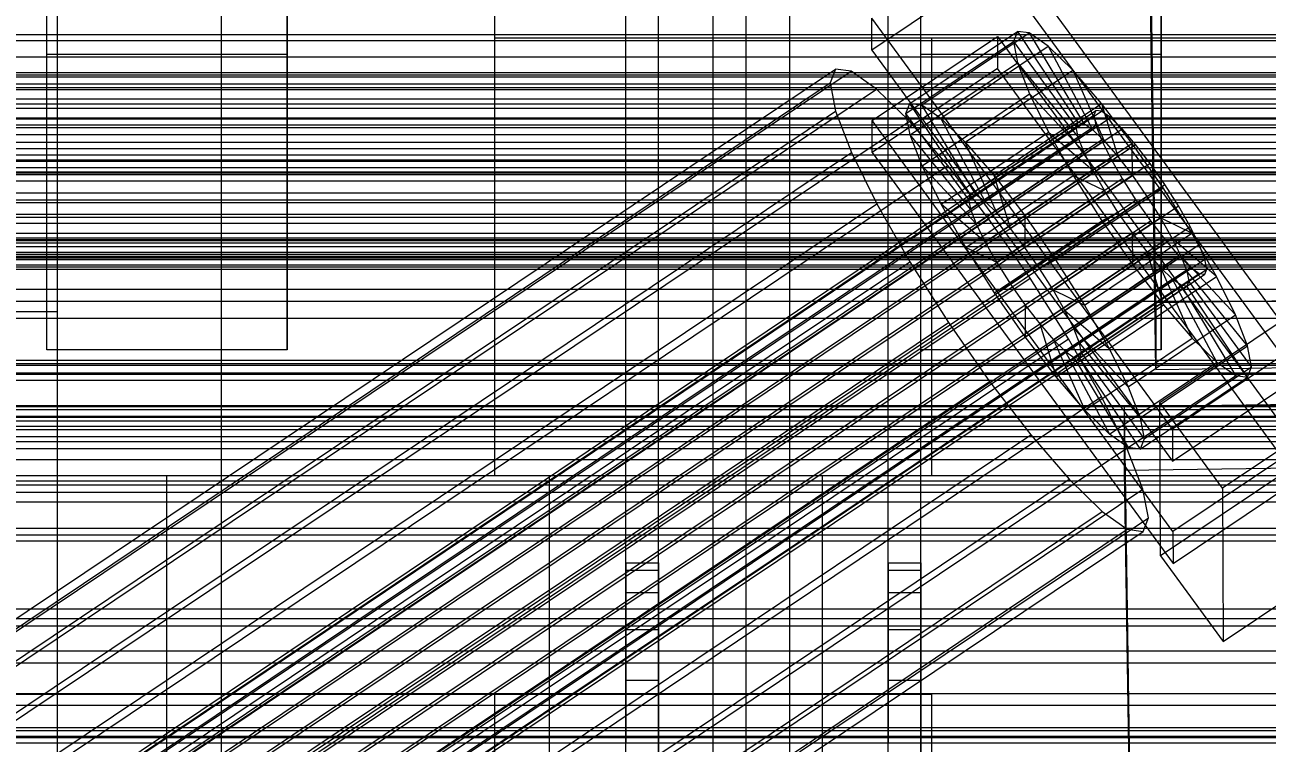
# Model space of a CAD drawing. Header units: millimetres. Extents: x -1970 to 59977, y -65068 to 6837.
# Drawn here: x 257 to 370.7, y -34754.5 to -34688.8 of the extents above; entities that cross this region are included whole.
import ezdxf

# ---------------------------------------------------------------- set-up
doc = ezdxf.new("R2010")
doc.units = ezdxf.units.MM
for name, color, linetype, lineweight in [('COTAS_O', 1, 'Continuous', 0), ('COTAS_P', 1, 'Continuous', 0), ('frontal_briquetadora', 7, 'Continuous', 0), ('frontal_C01', 7, 'Continuous', 0), ('frontal_C02', 7, 'Continuous', 0), ('frontal_C03', 7, 'Continuous', 0), ('frontal_C05', 7, 'Continuous', 0), ('frontal_dos-mix', 7, 'Continuous', 0), ('frontal_mezcladora', 7, 'Continuous', 0), ('frontal_secador', 7, 'Continuous', 0)]:
    doc.layers.add(name, color=color, linetype=linetype, lineweight=lineweight)
doc.dimstyles.new('R19_100', dxfattribs={"dimtxt": 250, "dimasz": 150, "dimexe": 150, "dimexo": 80, "dimgap": 100, "dimtad": 1, "dimtih": 1, "dimtoh": 1, "dimdsep": 46, "dimcen": 0.09, "dimadec": 0, "dimazin": 0, "dimtfac": 1, "dimtdec": 4, "dimtofl": 0, "dimtmove": 0, "dimatfit": 3, "dimfxl": 1, "dimtolj": 1, "dimtzin": 0, "dimarcsym": 0})

# ---------------------------------------------------------------- blocks, each defined once
blk = doc.blocks.new('*D37')
at = {"layer": 'COTAS_P', "color": 0, "lineweight": -2, "transparency": 16777216}
for p, q in [((-1750, -35420), (-1750, -34450)), ((2600, -35420), (2600, -34450)), ((-1600, -34600), (2450, -34600))]:
    blk.add_line(p, q, dxfattribs=at)
at = {"layer": 'COTAS_P', "color": 0, "transparency": 16777216}
for points in [[(-1600, -34575), (-1600, -34625), (-1750, -34600)], [(2450, -34575), (2450, -34625), (2600, -34600)]]:
    blk.add_solid(points, dxfattribs=at)
at = {"layer": 'Defpoints', "color": 0, "transparency": 16777216}
for p in [(2600, -34600), (-1750, -35500), (2600, -35500)]:
    blk.add_point(p, dxfattribs=at)
blk = doc.blocks.new('*D43')
at = {"layer": 'COTAS_O', "color": 0, "lineweight": -2, "transparency": 16777216}
for p, q in [((-650, -34820), (-650, -34050)), ((650, -34820), (650, -34050)), ((-500, -34200), (500, -34200))]:
    blk.add_line(p, q, dxfattribs=at)
at = {"layer": 'COTAS_O', "color": 0, "transparency": 16777216}
for points in [[(-500, -34175), (-500, -34225), (-650, -34200)], [(500, -34175), (500, -34225), (650, -34200)]]:
    blk.add_solid(points, dxfattribs=at)
at = {"layer": 'Defpoints', "color": 0, "transparency": 16777216}
for p in [(650, -34200), (-650, -34900), (650, -34900)]:
    blk.add_point(p, dxfattribs=at)

msp = doc.modelspace()

# ---------------------------------------------------------------- linework, layer by layer
at = {"layer": 'frontal_briquetadora'}
for p, q in [((320, -34736), (320, -34680)), ((260, -34715), (260, -34685)), ((255, -34715), (260, -34715)), ((210, -34736), (430, -34736)), ((210, -34736), (320, -34736)), ((320, -34736), (430, -34736)), ((320, -34760), (320, -34736)), ((320, -34750), (320, -34736)), ((210, -34750), (340, -34750)), ((210, -34750), (320, -34750)), ((320, -34750), (340, -34750)), ((320, -34760), (320, -34750)), ((340, -34760), (340, -34750))]:
    msp.add_line(p, q, dxfattribs=at)
at = {"layer": 'frontal_C01'}
for p, q in [((360.514, -34714.223), (357.646, -34521.223)), ((360.514, -34720.311), (357.646, -34527.311)), ((-425, -34708.533), (425, -34708.533)), ((378.512, -34713.98), (360.514, -34714.223)), ((360.514, -34714.223), (360.514, -34720.311)), ((425, -34719.963), (-425, -34719.963)), ((360.514, -34720.311), (378.512, -34720.068)), ((425, -34723.995), (-425, -34723.995)), ((430, -34725.537), (-430, -34725.537)), ((430, -34730.537), (-430, -34730.537)), ((-425, -34735.426), (425, -34735.426))]:
    msp.add_line(p, q, dxfattribs=at)
at = {"layer": 'frontal_C02'}
for p, q in [((345.969, -34680.504), (373.501, -34718.097)), ((345.981, -34683.427), (334.513, -34691.11)), ((373.513, -34721.02), (345.981, -34683.427)), ((334.513, -34691.11), (334.501, -34688.187)), ((362.033, -34725.78), (334.501, -34688.187)), ((334.539, -34697.54), (346.008, -34689.857)), ((338.005, -34695.979), (347.835, -34689.393)), ((339.088, -34696.126), (348.918, -34689.54)), ((346.008, -34689.857), (346.02, -34692.779)), ((346.008, -34689.857), (373.539, -34727.449)), ((347.835, -34689.393), (347.47, -34690.323)), ((348.918, -34689.54), (347.835, -34689.393)), ((347.835, -34689.393), (353.378, -34697.714)), ((350.645, -34690.755), (348.918, -34689.54)), ((348.918, -34689.54), (353.892, -34697.784)), ((334.513, -34691.11), (362.045, -34728.703)), ((337.64, -34696.909), (347.47, -34690.323)), ((340.816, -34697.341), (350.645, -34690.755)), ((347.47, -34690.323), (353.205, -34698.155)), ((347.47, -34690.323), (347.847, -34692.267)), ((352.899, -34692.954), (350.645, -34690.755)), ((350.645, -34690.755), (354.71, -34698.36)), ((338.017, -34698.853), (347.847, -34692.267)), ((347.847, -34692.267), (353.384, -34699.076)), ((347.847, -34692.267), (348.941, -34695.093)), ((146.872, -34816.332), (331.181, -34692.848)), ((148.32, -34816.529), (332.629, -34693.045)), ((331.181, -34692.848), (330.692, -34694.092)), ((332.629, -34693.045), (331.181, -34692.848)), ((334.938, -34694.669), (332.629, -34693.045)), ((346.02, -34692.779), (334.551, -34700.463)), ((343.069, -34699.54), (352.899, -34692.954)), ((373.551, -34730.372), (346.02, -34692.779)), ((355.525, -34695.988), (352.899, -34692.954)), ((352.899, -34692.954), (355.777, -34699.401)), ((146.383, -34817.576), (330.692, -34694.092)), ((330.692, -34694.092), (331.197, -34696.691)), ((150.629, -34818.153), (334.938, -34694.669)), ((337.95, -34697.609), (334.938, -34694.669)), ((339.111, -34701.679), (348.941, -34695.093)), ((348.941, -34695.093), (353.902, -34700.415)), ((348.941, -34695.093), (350.678, -34698.608)), ((141.218, -34839.858), (355.017, -34696.617)), ((141.731, -34839.928), (355.53, -34696.687)), ((146.887, -34820.175), (331.197, -34696.691)), ((331.197, -34696.691), (332.659, -34700.469)), ((337.64, -34696.909), (338.005, -34695.979)), ((343.549, -34704.3), (338.005, -34695.979)), ((338.005, -34695.979), (339.088, -34696.126)), ((344.062, -34704.37), (339.088, -34696.126)), ((339.088, -34696.126), (340.816, -34697.341)), ((345.695, -34702.574), (355.525, -34695.988)), ((355.017, -34696.617), (354.844, -34697.057)), ((355.53, -34696.687), (355.017, -34696.617)), ((358.345, -34699.651), (355.525, -34695.988)), ((355.525, -34695.988), (357.021, -34700.839)), ((356.348, -34697.262), (355.53, -34696.687)), ((141.045, -34840.299), (354.844, -34697.057)), ((141.224, -34841.22), (355.022, -34697.978)), ((142.549, -34840.503), (356.348, -34697.262)), ((153.641, -34821.093), (337.95, -34697.609)), ((334.551, -34700.463), (334.539, -34697.54)), ((362.071, -34735.133), (334.539, -34697.54)), ((343.376, -34704.741), (337.64, -34696.909)), ((338.017, -34698.853), (337.64, -34696.909)), ((341.461, -34701.666), (337.95, -34697.609)), ((344.88, -34704.945), (340.816, -34697.341)), ((340.816, -34697.341), (343.069, -34699.54)), ((353.378, -34697.714), (343.549, -34704.3)), ((353.892, -34697.784), (344.062, -34704.37)), ((353.205, -34698.155), (353.378, -34697.714)), ((353.378, -34697.714), (353.892, -34697.784)), ((353.892, -34697.784), (354.71, -34698.36)), ((354.844, -34697.057), (355.022, -34697.978)), ((355.022, -34697.978), (355.541, -34699.317)), ((357.415, -34698.304), (356.348, -34697.262)), ((143.617, -34841.545), (357.415, -34698.304)), ((343.554, -34705.662), (338.017, -34698.853)), ((339.111, -34701.679), (338.017, -34698.853)), ((340.848, -34705.194), (350.678, -34698.608)), ((353.205, -34698.155), (343.376, -34704.741)), ((353.384, -34699.076), (343.554, -34705.662)), ((354.71, -34698.36), (344.88, -34704.945)), ((350.678, -34698.608), (354.725, -34702.079)), ((350.678, -34698.608), (352.938, -34702.572)), ((353.384, -34699.076), (353.205, -34698.155)), ((353.902, -34700.415), (353.384, -34699.076)), ((354.71, -34698.36), (355.777, -34699.401)), ((358.659, -34699.741), (357.415, -34698.304)), ((141.742, -34842.558), (355.541, -34699.317)), ((144.861, -34842.982), (358.659, -34699.741)), ((345.947, -34705.987), (343.069, -34699.54)), ((343.069, -34699.54), (345.695, -34702.574)), ((355.777, -34699.401), (345.947, -34705.987)), ((358.345, -34699.651), (348.515, -34706.236)), ((355.541, -34699.317), (356.363, -34700.982)), ((355.777, -34699.401), (357.021, -34700.839)), ((358.357, -34702.573), (358.345, -34699.651)), ((361.166, -34703.691), (358.345, -34699.651)), ((359.995, -34701.476), (358.659, -34699.741)), ((142.565, -34844.223), (356.363, -34700.982)), ((148.35, -34823.953), (332.659, -34700.469)), ((332.659, -34700.469), (334.981, -34705.168)), ((334.551, -34700.463), (362.083, -34738.056)), ((353.902, -34700.415), (344.073, -34707)), ((357.021, -34700.839), (347.191, -34707.424)), ((354.725, -34702.079), (353.902, -34700.415)), ((356.363, -34700.982), (357.434, -34702.86)), ((357.021, -34700.839), (358.357, -34702.573)), ((359.995, -34701.476), (146.196, -34844.717)), ((157.152, -34825.149), (341.461, -34701.666)), ((344.073, -34707), (339.111, -34701.679)), ((340.848, -34705.194), (339.111, -34701.679)), ((345.231, -34706.561), (341.461, -34701.666)), ((343.108, -34709.158), (352.938, -34702.572)), ((354.725, -34702.079), (344.895, -34708.665)), ((347.191, -34707.424), (345.695, -34702.574)), ((345.695, -34702.574), (348.515, -34706.236)), ((348.527, -34709.159), (358.357, -34702.573)), ((352.938, -34702.572), (355.796, -34703.957)), ((352.938, -34702.572), (355.569, -34706.716)), ((355.796, -34703.957), (354.725, -34702.079)), ((358.357, -34702.573), (359.693, -34704.487)), ((361.332, -34703.39), (359.995, -34701.476)), ((143.635, -34846.101), (357.434, -34702.86)), ((147.533, -34846.631), (361.332, -34703.39)), ((351.336, -34710.277), (361.166, -34703.691)), ((357.434, -34702.86), (358.68, -34704.822)), ((361.166, -34703.691), (359.693, -34704.487)), ((363.797, -34707.835), (361.166, -34703.691)), ((362.578, -34705.352), (361.332, -34703.39)), ((144.881, -34848.064), (358.68, -34704.822)), ((343.549, -34704.3), (343.376, -34704.741)), ((343.376, -34704.741), (343.554, -34705.662)), ((344.062, -34704.37), (343.549, -34704.3)), ((344.88, -34704.945), (344.062, -34704.37)), ((355.796, -34703.957), (345.966, -34710.543)), ((359.693, -34704.487), (349.863, -34711.073)), ((357.042, -34705.92), (355.796, -34703.957)), ((358.68, -34704.822), (360.017, -34706.736)), ((359.693, -34704.487), (360.939, -34706.45)), ((148.779, -34848.594), (362.578, -34705.352)), ((150.672, -34828.652), (334.981, -34705.168)), ((334.981, -34705.168), (338.003, -34710.467)), ((344.895, -34708.665), (340.848, -34705.194)), ((343.108, -34709.158), (340.848, -34705.194)), ((343.554, -34705.662), (344.073, -34707)), ((345.947, -34705.987), (344.88, -34704.945)), ((347.191, -34707.424), (345.947, -34705.987)), ((357.042, -34705.92), (347.212, -34712.506)), ((355.569, -34706.716), (357.042, -34705.92)), ((358.378, -34707.834), (357.042, -34705.92)), ((363.648, -34707.23), (362.578, -34705.352)), ((146.218, -34849.978), (360.017, -34706.736)), ((345.231, -34706.561), (160.922, -34830.045)), ((344.073, -34707), (344.895, -34708.665)), ((349.002, -34711.963), (345.231, -34706.561)), ((345.739, -34713.302), (355.569, -34706.716)), ((348.515, -34706.236), (348.527, -34709.159)), ((348.515, -34706.236), (351.336, -34710.277)), ((360.939, -34706.45), (351.109, -34713.036)), ((355.569, -34706.716), (358.39, -34710.757)), ((360.017, -34706.736), (361.352, -34708.471)), ((363.797, -34707.835), (360.939, -34706.45)), ((360.939, -34706.45), (362.01, -34708.328)), ((149.85, -34850.472), (363.648, -34707.23)), ((348.527, -34709.159), (347.191, -34707.424)), ((358.378, -34707.834), (348.548, -34714.42)), ((353.967, -34714.421), (363.797, -34707.835)), ((358.39, -34710.757), (358.378, -34707.834)), ((359.714, -34709.569), (358.378, -34707.834)), ((364.471, -34708.895), (363.648, -34707.23)), ((366.057, -34711.799), (363.797, -34707.835)), ((147.554, -34851.713), (361.352, -34708.471)), ((150.672, -34852.137), (364.471, -34708.895)), ((345.966, -34710.543), (343.108, -34709.158)), ((345.739, -34713.302), (343.108, -34709.158)), ((344.895, -34708.665), (345.966, -34710.543)), ((349.863, -34711.073), (348.527, -34709.159)), ((362.01, -34708.328), (352.18, -34714.914)), ((361.352, -34708.471), (362.596, -34709.908)), ((366.057, -34711.799), (362.01, -34708.328)), ((362.01, -34708.328), (362.833, -34709.993)), ((364.989, -34710.234), (364.471, -34708.895)), ((148.798, -34853.15), (362.596, -34709.908)), ((151.191, -34853.475), (364.989, -34710.234)), ((153.694, -34833.951), (338.003, -34710.467)), ((338.003, -34710.467), (341.52, -34716.007)), ((349.863, -34711.073), (351.336, -34710.277)), ((359.714, -34709.569), (349.884, -34716.155)), ((351.336, -34710.277), (353.967, -34714.421)), ((362.833, -34709.993), (353.003, -34716.579)), ((361.21, -34714.419), (359.714, -34709.569)), ((360.958, -34711.006), (359.714, -34709.569)), ((362.596, -34709.908), (363.664, -34710.95)), ((367.794, -34715.314), (362.833, -34709.993)), ((362.833, -34709.993), (363.351, -34711.331)), ((365.168, -34711.155), (364.989, -34710.234)), ((149.865, -34854.192), (363.664, -34710.95)), ((150.683, -34854.767), (364.482, -34711.526)), ((151.196, -34854.837), (364.995, -34711.595)), ((151.369, -34854.396), (365.168, -34711.155)), ((345.966, -34710.543), (347.212, -34712.506)), ((348.56, -34717.343), (358.39, -34710.757)), ((351.109, -34713.036), (349.863, -34711.073)), ((360.958, -34711.006), (351.128, -34717.592)), ((363.351, -34711.331), (353.521, -34717.917)), ((358.39, -34710.757), (361.21, -34714.419)), ((363.836, -34717.453), (360.958, -34711.006)), ((362.025, -34712.048), (360.958, -34711.006)), ((368.888, -34718.14), (363.351, -34711.331)), ((363.351, -34711.331), (363.53, -34712.252)), ((363.664, -34710.95), (364.482, -34711.526)), ((364.482, -34711.526), (364.995, -34711.595)), ((364.995, -34711.595), (365.168, -34711.155)), ((164.693, -34835.447), (349.002, -34711.963)), ((347.212, -34712.506), (345.739, -34713.302)), ((347.212, -34712.506), (348.548, -34714.42)), ((352.519, -34717.502), (349.002, -34711.963)), ((362.025, -34712.048), (352.196, -34718.634)), ((362.843, -34712.623), (353.014, -34719.209)), ((363.357, -34712.693), (353.527, -34719.279)), ((363.53, -34712.252), (353.7, -34718.838)), ((356.228, -34718.385), (366.057, -34711.799)), ((366.09, -34719.652), (362.025, -34712.048)), ((362.843, -34712.623), (362.025, -34712.048)), ((367.817, -34720.867), (362.843, -34712.623)), ((363.357, -34712.693), (362.843, -34712.623)), ((363.53, -34712.252), (363.357, -34712.693)), ((368.9, -34721.014), (363.357, -34712.693)), ((369.265, -34720.084), (363.53, -34712.252)), ((367.794, -34715.314), (366.057, -34711.799)), ((348.56, -34717.343), (345.739, -34713.302)), ((352.18, -34714.914), (351.109, -34713.036)), ((351.109, -34713.036), (353.967, -34714.421)), ((348.548, -34714.42), (348.56, -34717.343)), ((348.548, -34714.42), (349.884, -34716.155)), ((351.38, -34721.005), (361.21, -34714.419)), ((353.003, -34716.579), (352.18, -34714.914)), ((352.18, -34714.914), (356.228, -34718.385)), ((353.967, -34714.421), (356.228, -34718.385)), ((361.21, -34714.419), (363.836, -34717.453)), ((157.211, -34839.491), (341.52, -34716.007)), ((341.52, -34716.007), (345.291, -34721.408)), ((349.884, -34716.155), (351.38, -34721.005)), ((349.884, -34716.155), (351.128, -34717.592)), ((357.964, -34721.9), (367.794, -34715.314)), ((360.882, -34723.337), (372.35, -34715.654)), ((368.888, -34718.14), (367.794, -34715.314)), ((351.38, -34721.005), (348.56, -34717.343)), ((353.521, -34717.917), (353.003, -34716.579)), ((353.003, -34716.579), (357.964, -34721.9)), ((168.21, -34840.986), (352.519, -34717.502)), ((351.128, -34717.592), (354.006, -34724.039)), ((351.128, -34717.592), (352.196, -34718.634)), ((355.541, -34722.802), (352.519, -34717.502)), ((353.7, -34718.838), (353.521, -34717.917)), ((353.521, -34717.917), (359.058, -34724.726)), ((354.006, -34724.039), (363.836, -34717.453)), ((356.228, -34718.385), (357.964, -34721.9)), ((359.058, -34724.726), (368.888, -34718.14)), ((373.501, -34718.097), (362.033, -34725.78)), ((363.836, -34717.453), (366.09, -34719.652)), ((369.265, -34720.084), (368.888, -34718.14)), ((352.196, -34718.634), (356.26, -34726.238)), ((352.196, -34718.634), (353.014, -34719.209)), ((353.014, -34719.209), (357.987, -34727.453)), ((353.014, -34719.209), (353.527, -34719.279)), ((353.527, -34719.279), (353.7, -34718.838)), ((353.527, -34719.279), (359.07, -34727.6)), ((353.7, -34718.838), (359.436, -34726.67)), ((356.26, -34726.238), (366.09, -34719.652)), ((359.436, -34726.67), (369.265, -34720.084)), ((366.09, -34719.652), (367.817, -34720.867)), ((368.9, -34721.014), (369.265, -34720.084)), ((160.982, -34844.892), (345.291, -34721.408)), ((345.291, -34721.408), (349.061, -34726.304)), ((354.006, -34724.039), (351.38, -34721.005)), ((357.964, -34721.9), (359.058, -34724.726)), ((357.987, -34727.453), (367.817, -34720.867)), ((359.07, -34727.6), (368.9, -34721.014)), ((362.045, -34728.703), (373.513, -34721.02)), ((367.817, -34720.867), (368.9, -34721.014)), ((171.232, -34846.286), (355.541, -34722.802)), ((357.863, -34727.501), (355.541, -34722.802)), ((356.26, -34726.238), (354.006, -34724.039)), ((357.646, -34723.709), (375.644, -34723.465)), ((357.646, -34729.554), (357.646, -34723.709)), ((360.514, -34917.476), (357.646, -34723.709)), ((360.939, -34737.366), (360.882, -34723.337)), ((366.618, -34731.169), (360.882, -34723.337)), ((378.086, -34723.486), (366.618, -34731.169)), ((359.058, -34724.726), (359.436, -34726.67)), ((164.752, -34849.788), (349.061, -34726.304)), ((349.061, -34726.304), (352.572, -34730.36)), ((357.987, -34727.453), (356.26, -34726.238)), ((362.033, -34725.78), (362.045, -34728.703)), ((173.554, -34850.985), (357.863, -34727.501)), ((359.326, -34731.279), (357.863, -34727.501)), ((359.07, -34727.6), (357.987, -34727.453)), ((359.436, -34726.67), (359.07, -34727.6)), ((373.539, -34727.449), (362.071, -34735.133)), ((375.644, -34729.311), (357.646, -34729.554)), ((360.514, -34923.322), (357.646, -34729.554)), ((372.408, -34729.683), (360.939, -34737.366)), ((168.263, -34853.844), (352.572, -34730.36)), ((352.572, -34730.36), (355.584, -34733.3)), ((362.083, -34738.056), (373.551, -34730.372)), ((175.016, -34854.762), (359.326, -34731.279)), ((359.83, -34733.878), (359.326, -34731.279)), ((366.618, -34731.169), (366.675, -34745.198)), ((171.275, -34856.784), (355.584, -34733.3)), ((175.521, -34857.362), (359.83, -34733.878)), ((355.584, -34733.3), (357.893, -34734.924)), ((359.341, -34735.121), (359.83, -34733.878)), ((173.584, -34858.408), (357.893, -34734.924)), ((175.032, -34858.605), (359.341, -34735.121)), ((357.893, -34734.924), (359.341, -34735.121)), ((362.071, -34735.133), (362.083, -34738.056)), ((360.939, -34737.366), (366.675, -34745.198)), ((366.675, -34745.198), (378.143, -34737.514))]:
    msp.add_line(p, q, dxfattribs=at)
at = {"layer": 'frontal_C03'}
for p, q in [((-1250, -34690.238), (1250, -34690.238)), ((-1500, -34691.736), (1500, -34691.736)), ((-1500, -34693.159), (1500, -34693.159)), ((-1500, -34693.384), (1500, -34693.384)), ((-1500, -34693.548), (1500, -34693.548)), ((-1500, -34694.206), (1500, -34694.206)), ((-1500, -34694.523), (1500, -34694.523)), ((-1500, -34695.569), (1500, -34695.569)), ((-1250, -34694.718), (1250, -34694.718)), ((-1500, -34696.018), (1500, -34696.018)), ((1250, -34696.45), (-1250, -34696.45)), ((-1500, -34697.382), (1500, -34697.382)), ((-1500, -34697.932), (1500, -34697.932)), ((1250, -34697.33), (-1250, -34697.33)), ((1250, -34698.211), (-1250, -34698.211)), ((1250, -34698.865), (-1250, -34698.865)), ((-1500, -34699.519), (1500, -34699.519)), ((1500, -34700.133), (-1500, -34700.133)), ((1500, -34700.719), (-1500, -34700.719)), ((1250, -34701.172), (-1250, -34701.172)), ((-1250, -34701.258), (1250, -34701.258)), ((-1500, -34701.836), (1500, -34701.836)), ((-1500, -34702.471), (1500, -34702.471)), ((-1250, -34702.229), (1250, -34702.229)), ((-1250, -34703.05), (1250, -34703.05)), ((-1500, -34704.175), (1500, -34704.175)), ((-1500, -34704.789), (1500, -34704.789)), ((1250, -34705.081), (-1250, -34705.081)), ((-1500, -34706.376), (1500, -34706.376)), ((-1500, -34706.926), (1500, -34706.926)), ((1250, -34706.139), (-1250, -34706.139)), ((-1250, -34707.858), (1250, -34707.858)), ((-1500, -34708.289), (1500, -34708.289)), ((-1500, -34708.738), (1500, -34708.738)), ((1250, -34708.446), (-1250, -34708.446)), ((1250, -34709.1), (-1250, -34709.1)), ((-1500, -34709.784), (1500, -34709.784)), ((-1500, -34710.102), (1500, -34710.102)), ((-1250, -34709.589), (1250, -34709.589)), ((1250, -34709.981), (-1250, -34709.981)), ((-1500, -34710.76), (1500, -34710.76)), ((-1500, -34710.924), (1500, -34710.924)), ((-1500, -34711.148), (1500, -34711.148)), ((-1250, -34714.07), (1250, -34714.07)), ((-1250, -34715.622), (1250, -34715.622)), ((-1250, -34719.469), (1250, -34719.469)), ((1250, -34719.787), (-1250, -34719.787)), ((1250, -34720.669), (-1250, -34720.669)), ((-1250, -34720.737), (1250, -34720.737)), ((1250, -34721.322), (-1250, -34721.322)), ((1250, -34723.63), (-1250, -34723.63)), ((-1250, -34723.689), (1250, -34723.689)), ((-1250, -34724.585), (1250, -34724.585)), ((-1250, -34724.687), (1250, -34724.687)), ((1500, -34725.842), (-1500, -34725.842)), ((-1250, -34726.441), (1250, -34726.441)), ((-1250, -34726.905), (1250, -34726.905)), ((-1250, -34727.538), (1250, -34727.538)), ((1250, -34728.596), (-1250, -34728.596)), ((1250, -34730.904), (-1250, -34730.904)), ((1250, -34731.557), (-1250, -34731.557)), ((1250, -34732.439), (-1250, -34732.439)), ((-1500, -34734.825), (1500, -34734.825)), ((1250, -34742.245), (-1250, -34742.245)), ((1250, -34743.126), (-1250, -34743.126)), ((1250, -34743.78), (-1250, -34743.78)), ((1250, -34746.087), (-1250, -34746.087)), ((-1250, -34747.145), (1250, -34747.145)), ((1250, -34749.997), (-1250, -34749.997)), ((1250, -34751.054), (-1250, -34751.054)), ((-1250, -34753.07), (1250, -34753.07)), ((1250, -34753.361), (-1250, -34753.361)), ((-1250, -34753.868), (1250, -34753.868)), ((1250, -34754.015), (-1250, -34754.015)), ((-1250, -34754.452), (1250, -34754.452))]:
    msp.add_line(p, q, dxfattribs=at)
at = {"layer": 'frontal_C05'}
for p, q in [((312, -34818), (312, -34575)), ((315, -34818), (315, -34575)), ((323, -34818), (323, -34575)), ((327, -34818), (327, -34575)), ((336, -34818), (336, -34575)), ((339, -34818), (339, -34575)), ((312, -34738), (312, -34655)), ((315, -34738), (315, -34655)), ((336, -34738), (336, -34655)), ((339, -34738), (339, -34655)), ((300, -34690), (300, -34675)), ((300, -34690), (340, -34690)), ((300, -34730), (300, -34690)), ((300, -34690), (570, -34690)), ((340, -34730), (340, -34690)), ((270, -34730), (330, -34730)), ((270, -34858), (270, -34730)), ((300, -34730), (340, -34730)), ((305, -34858), (305, -34730)), ((305, -34730), (315, -34730)), ((315, -34858), (315, -34730)), ((330, -34858), (330, -34730)), ((312, -34792), (312, -34738)), ((312, -34738), (312, -34738.684)), ((312, -34738), (315, -34738)), ((312, -34792.222), (312, -34738.684)), ((312, -34738.684), (312, -34740.726)), ((312, -34738.684), (315, -34738.684)), ((315, -34738.684), (315, -34738)), ((315, -34738), (315, -34792)), ((315, -34740.726), (315, -34738.684)), ((315, -34738.684), (315, -34792.222)), ((336, -34792), (336, -34738)), ((336, -34738), (336, -34738.684)), ((336, -34738), (339, -34738)), ((336, -34792.222), (336, -34738.684)), ((336, -34738.684), (336, -34740.726)), ((336, -34738.684), (339, -34738.684)), ((339, -34738.684), (339, -34738)), ((339, -34738), (339, -34792)), ((339, -34740.726), (339, -34738.684)), ((339, -34738.684), (339, -34792.222)), ((312, -34792.886), (312, -34740.726)), ((312, -34740.726), (312, -34744.09)), ((312, -34740.726), (315, -34740.726)), ((315, -34744.09), (315, -34740.726)), ((315, -34740.726), (315, -34792.886)), ((336, -34792.886), (336, -34740.726)), ((336, -34740.726), (336, -34744.09)), ((336, -34740.726), (339, -34740.726)), ((339, -34744.09), (339, -34740.726)), ((339, -34740.726), (339, -34792.886)), ((312, -34793.979), (312, -34744.09)), ((312, -34744.09), (312, -34748.718)), ((312, -34744.09), (315, -34744.09)), ((315, -34748.718), (315, -34744.09)), ((315, -34744.09), (315, -34793.979)), ((336, -34793.979), (336, -34744.09)), ((336, -34744.09), (336, -34748.718)), ((336, -34744.09), (339, -34744.09)), ((339, -34748.718), (339, -34744.09)), ((339, -34744.09), (339, -34793.979)), ((312, -34795.483), (312, -34748.718)), ((312, -34748.718), (312, -34754.532)), ((312, -34748.718), (315, -34748.718)), ((315, -34754.532), (315, -34748.718)), ((315, -34748.718), (315, -34795.483)), ((336, -34795.483), (336, -34748.718)), ((336, -34748.718), (336, -34754.532)), ((336, -34748.718), (339, -34748.718)), ((339, -34754.532), (339, -34748.718)), ((339, -34748.718), (339, -34795.483)), ((-300, -34750), (300, -34750)), ((300, -34758), (300, -34750))]:
    msp.add_line(p, q, dxfattribs=at)
at = {"layer": 'frontal_dos-mix'}
msp.add_line((275, -35980), (275, -33282.5), dxfattribs=at)
at = {"layer": 'frontal_mezcladora'}
for p, q in [((259, -34691.488), (259, -34421.488)), ((281, -34421.488), (281, -34691.488)), ((339, -34691.488), (339, -34421.488)), ((361, -34421.488), (361, -34691.488)), ((259, -34718.512), (259, -34448.512)), ((281, -34718.512), (281, -34448.512)), ((339, -34718.512), (339, -34448.512)), ((361, -34718.512), (361, -34448.512)), ((260, -34820), (260, -34600)), ((320, -34820), (320, -34600)), ((259, -34718.512), (259, -34691.488)), ((259, -34691.488), (281, -34691.488)), ((281, -34691.488), (281, -34718.512)), ((339, -34718.512), (339, -34691.488)), ((339, -34691.488), (361, -34691.488)), ((361, -34691.488), (361, -34718.512)), ((-625, -34710), (625, -34710)), ((150, -34710), (625, -34710)), ((281, -34718.512), (259, -34718.512)), ((361, -34718.512), (339, -34718.512)), ((-625, -34725), (625, -34725)), ((-625, -34730), (625, -34730)), ((150, -34730), (625, -34730))]:
    msp.add_line(p, q, dxfattribs=at)
at = {"layer": 'frontal_secador'}
for p, q in [((1250, -34689.715), (-1250, -34689.715)), ((1250, -34702.349), (-1250, -34702.349)), ((1250, -34710.291), (-1250, -34710.291)), ((1250, -34713), (-1250, -34713))]:
    msp.add_line(p, q, dxfattribs=at)

# ---------------------------------------------------------------- dimensions: what is measured, and where the dimension line sits
at = {"layer": 'COTAS_O'}
dim = msp.add_aligned_dim(p1=(-650, -34900), p2=(650, -34900), distance=700, text='<> O', dimstyle='R19_100', dxfattribs=at)
dim.commit()
dim.dimension.update_dxf_attribs({"geometry": '*D43', "text_midpoint": (0, -34200)})
at = {"layer": 'COTAS_P'}
dim = msp.add_aligned_dim(p1=(-1750, -35500), p2=(2600, -35500), distance=900, text='<> P', dimstyle='R19_100', dxfattribs=at)
dim.commit()
dim.dimension.update_dxf_attribs({"geometry": '*D37', "text_midpoint": (425, -34600)})

doc.saveas('drawing.dxf')
